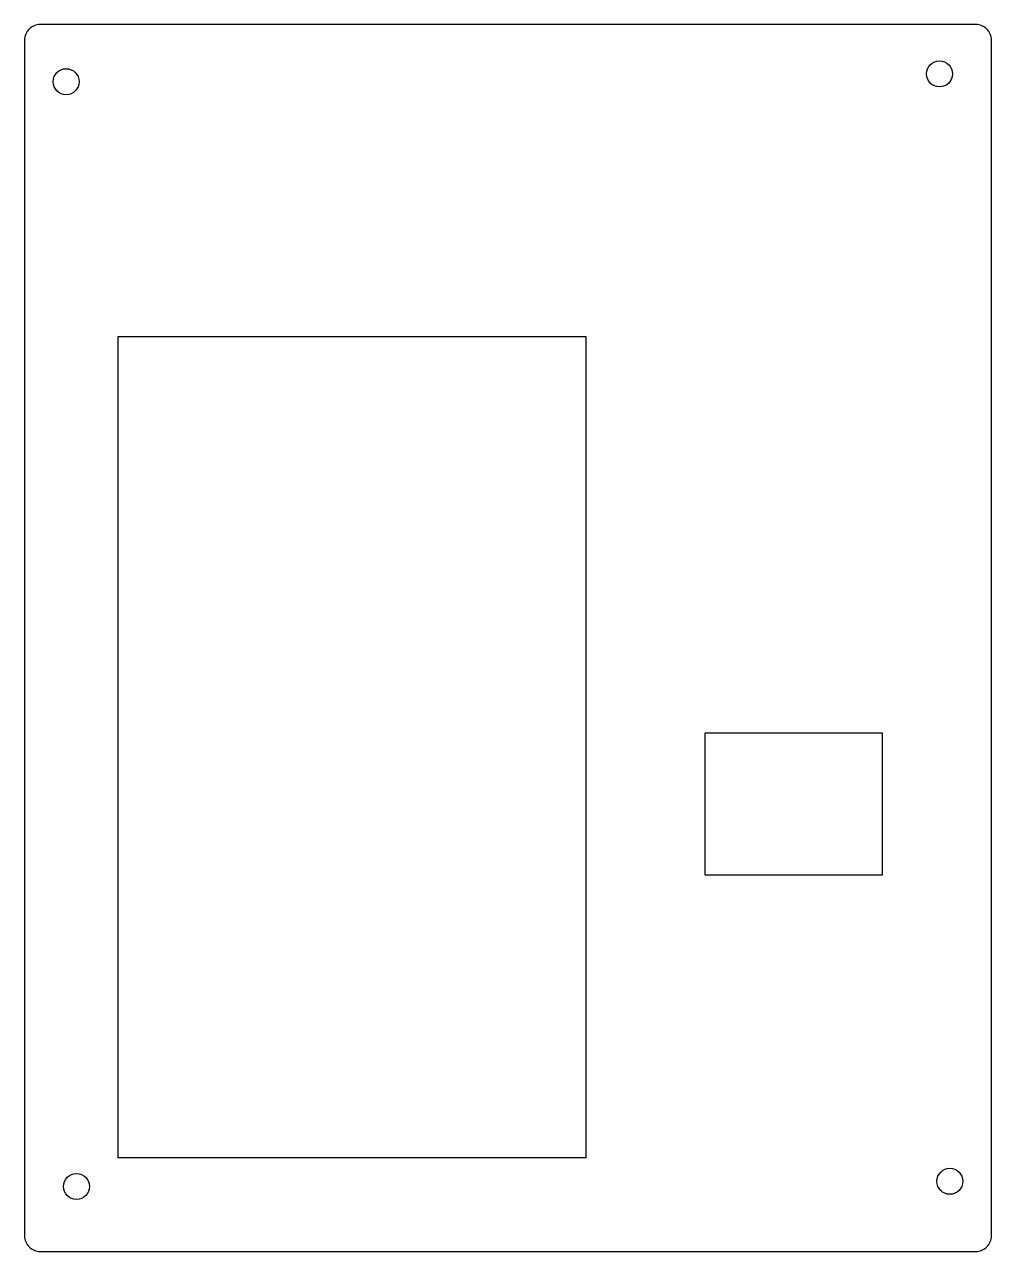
# Model space of a CAD drawing. Header units: millimetres. Extents: x -18 to 168, y -18 to 218.
import ezdxf

# ---------------------------------------------------------------- set-up
doc = ezdxf.new("R2010")
doc.units = ezdxf.units.MM

msp = doc.modelspace()

# ---------------------------------------------------------------- linework, layer by layer
msp.add_lwpolyline([(168, 215, 0.414214), (165, 218), (-15, 218, 0.414214), (-18, 215), (-18, -15, 0.414214), (-15, -18), (165, -18, 0.414214), (168, -15)], format="xyb", close=True)
for points in [[(0, 0), (0, 158), (90, 158), (90, 0)], [(147, 54.41), (112.94, 54.41), (112.94, 81.73), (147, 81.73)]]:
    msp.add_lwpolyline(points, close=True)
for centre in [(158, 208.5), (-10, 207), (160, -4.5), (-8, -5.5)]:
    msp.add_circle(centre, 2.5)

doc.saveas('drawing.dxf')
